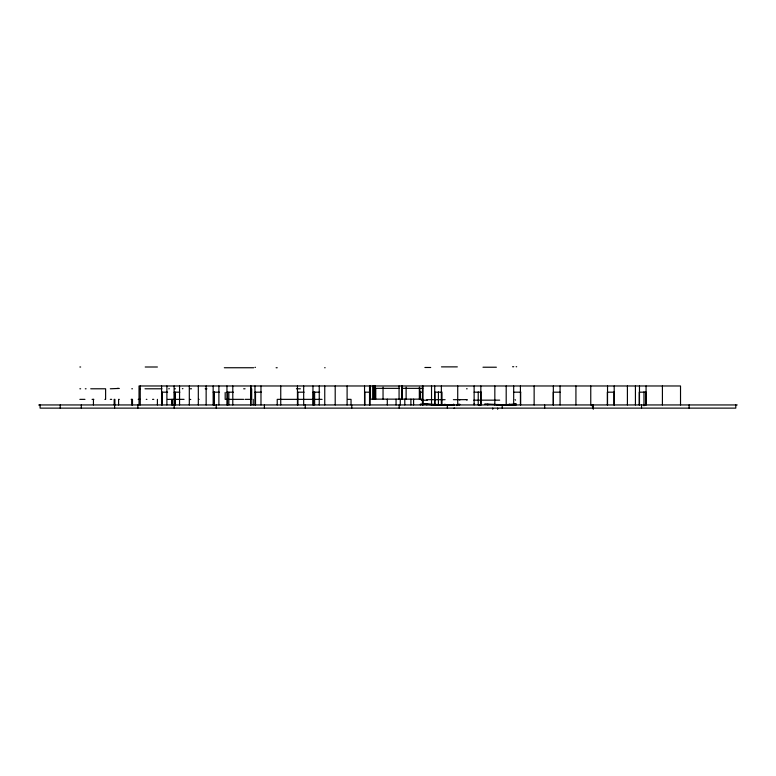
<?xml version="1.0" encoding="UTF-8"?>
<svg xmlns="http://www.w3.org/2000/svg" width="776" height="776" viewBox="0 0 776 776"><rect width="100%" height="100%" fill="white"/><g stroke="black" fill="none" stroke-linecap="round" stroke-linejoin="round"><path stroke-width="1.16" d="M453.97 408.215L454.571 408.127M508.949 404.946L516.273 404.228L496.533 404.946M508.222 404.946L516.273 404.228L497.28 404.946M441.457 366.873L457.326 366.873M512.567 366.738L513.741 366.738M516.137 366.738L516.661 366.738M79.86 367L80.646 367M145.219 367L157.402 367M254.955 367.339L255.498 367.339M482.982 367.223L496.378 367.223M424.889 367.485L430.709 367.485M224.322 367.746L253.655 367.746M276.11 367.746L277.226 367.746M324.63 367.746L325.154 367.746M399.378 388.349L375.4 388.349L375.4 385.973M402.084 388.349L422.745 388.349M117.205 388.446L119.281 388.446M182.36 388.679L182.952 388.679M79.86 388.786L80.646 388.786M85.292 388.786L86.078 388.786M90.734 388.786L105.614 388.786L105.614 399.359L104.876 399.359M110.308 388.786L118.592 388.446M131.774 388.786L132.492 388.786M139.573 388.786L140.233 388.786M145.015 388.786L161.961 388.786M168.722 388.786L169.372 388.737M174.823 388.786L175.424 388.786M190.275 388.786L191.517 388.786M205.213 388.795L206.93 388.795M243.664 388.786L245.061 388.786M296.432 388.786L300.37 388.786M466.512 388.786L467.181 388.786M161.573 392.181L167.635 392.181M174.096 392.181L179.838 392.181M213.157 392.181L219.521 392.181M226.951 392.181L233.382 392.181M254.965 392.181L261.502 392.181M297.45 392.181L304.134 392.181M312.951 392.181L319.683 392.181M364.545 392.181L370.268 392.181M419.874 392.181L422.348 392.181M434.715 392.181L441.544 392.181L441.544 404.946M474.126 392.181L480.945 392.181M513.644 392.181L520.667 392.181M560.068 392.181L553.278 392.181L553.278 404.946M614.194 392.181L607.365 392.181L607.365 404.946M646.068 392.181L639.24 392.181L639.24 404.946M370.045 399.145L422.668 399.145L422.668 404.946M79.86 399.359L84.972 399.359M92.063 399.359L93.867 399.359M110.308 399.359L111.695 399.359M119.281 399.359L118.592 399.359L118.592 404.946M131.144 399.359L132.492 399.359L132.492 404.946M138.196 399.359L140.233 399.359M146.257 399.359L146.916 399.359M152.532 399.359L153.813 399.359M167.412 399.368L168.072 399.368M168.722 399.368L175.424 399.359M176.016 399.359L184.058 399.359M198.569 399.359L199.131 399.359M231.811 399.359L225.176 399.359L225.176 392.423M233.343 399.359L243.664 399.359M245.061 399.359L251.686 399.359L251.686 388.786M322.098 399.359L277.226 399.359L277.226 404.946M347.755 399.359L351.043 399.359L351.043 404.946M189.664 399.465L190.799 399.465M445.114 399.688L426.849 399.688L426.849 400.222M453.368 399.688L467.133 399.63M515.089 399.63L515.565 400.154M467.065 400.164L466.395 399.63M473.777 400.164L499.686 400.154M421.232 400.222L427.12 400.222M421.863 404.121L420.359 404.121L420.359 404.946M444.9 404.121L445.114 404.946M459.77 404.121L459.693 404.946M473.777 404.121L474.689 404.121M515.565 404.121L515.468 404.946M737.2 404.946L38.8 404.946L40.09 405.596M509.531 404.121L509.764 404.946M516.224 404.946L484.602 404.228L509.192 404.946M454.678 404.946L424.016 404.228L438.779 404.946M439.943 404.946L424.016 404.228L453.582 404.946L453.659 404.121L453.368 404.946M592.01 404.946L593.3 409.262M735.793 404.946L735.793 408.127L40.09 408.127L40.09 404.946M689.127 404.946L689.127 408.127M680.523 404.946L680.523 385.973L139.03 385.973L139.03 404.946M662.413 385.973L662.413 404.946M646.068 385.973L646.068 404.946M645.836 392.181L645.836 404.946M643.983 391.802L643.983 405.8M641.539 404.946L641.539 408.127M639.472 385.973L639.472 404.946M635.428 385.973L635.428 404.946M627.406 385.973L627.406 404.946M614.194 385.973L614.194 404.946M614.029 392.181L614.029 404.946M607.53 385.973L607.53 404.946M593.3 404.946L593.3 408.127M590.759 385.973L590.759 404.946M575.928 385.973L575.928 404.946M560.068 385.973L560.068 404.946M553.337 385.973L553.337 404.946M544.674 404.946L544.674 408.127M534.14 385.973L534.14 404.946M520.667 391.899L520.667 404.946M520.415 385.973L520.415 404.946M513.683 385.973L513.683 404.946M506.195 385.973L506.195 404.946M502.227 404.946L502.227 408.127M497.658 408.127L497.658 409.262M494.836 385.973L494.836 404.946M492.741 408.127L492.741 409.262M487.823 404.121L487.823 404.946M480.926 391.899L480.945 404.946M480.848 385.973L480.848 404.946M479.277 404.946L479.277 405.596M478.229 391.899L478.229 404.946M474.126 385.973L474.126 404.946M459.77 399.63L459.77 400.164M458.791 404.121L458.791 404.946M457.724 385.973L457.724 404.946M456.831 404.946L456.831 405.596M447.345 404.946L447.345 408.127M441.864 391.899L441.864 404.946M441.369 385.973L441.369 404.946M438.411 391.899L438.411 404.946M434.89 392.181L434.89 404.946M434.715 385.973L434.715 404.946M431.534 385.973L431.534 404.946M426.849 404.121L426.849 404.946M423.007 385.973L423.007 404.946M422.483 385.973L422.416 404.946M421.863 399.688L421.863 400.222M420.165 392.181L420.165 399.136M419.874 388.039L419.874 399.136M419.331 387.156L419.331 399.019M413.598 399.145L413.598 404.946M410.902 399.145L410.902 404.946M406.12 387.156L406.12 399.019M404.8 399.145L404.8 404.946M402.385 388.349L402.385 399.019M402.084 385.973L402.084 399.145M401.958 385.973L401.958 399.145M400.27 399.145L400.27 404.946M399.194 404.946L399.194 408.127M399.068 385.973L399.068 399.145M396.051 399.145L396.051 404.946M387.292 399.145L387.292 404.946M383.043 387.156L383.043 399.019M375.759 388.349L375.759 399.019M375.235 385.973L375.235 399.145M374.148 385.973L374.148 399.145M373.207 385.973L373.207 399.145M373.052 385.973L373.052 399.145M370.462 385.973L370.462 399.145M370.045 385.973L370.045 404.946M369.531 385.973L369.531 404.946M364.875 392.181L364.875 404.946M364.545 385.973L364.545 404.946M351.751 404.946L351.751 408.127M347.105 385.973L347.105 404.946M335.203 385.973L335.203 404.946M324.756 385.973L324.756 404.946M319.246 385.973L319.246 404.946M314.62 391.899L314.62 404.946M313.378 392.181L313.378 404.946M312.951 385.973L312.951 404.946M305.269 404.946L305.269 408.127M303.678 385.973L303.678 404.946M297.906 392.181L297.906 404.946M297.45 385.973L297.45 404.946M280.747 385.973L280.747 404.946M264.403 404.946L264.403 408.127M260.978 385.973L260.978 404.946M255.517 392.181L255.517 404.946M254.965 385.973L254.965 404.946M253.219 399.359L253.219 404.946M251.046 385.973L251.046 404.946M250.58 385.973L250.58 404.946M232.79 385.973L232.79 404.946M228.852 392.181L228.852 404.946M227.552 392.181L227.552 404.946M226.951 385.973L226.951 404.946M218.89 385.973L218.89 404.946M216.242 404.946L216.242 408.127M214.215 391.899L214.215 404.946M214.069 404.946L214.069 392.928L213.633 404.946M213.778 391.899L213.788 404.946M213.157 385.973L213.157 404.946M206.144 385.973L206.144 404.946M198.316 385.973L198.316 404.946M189.305 385.973L189.305 404.946M179.547 385.973L179.547 404.946M175.201 392.181L175.201 404.946M174.823 392.181L174.823 404.946M174.474 392.181L174.474 404.946M174.096 385.973L174.202 408.127M172.417 399.368L172.417 404.946M171.758 399.368L171.758 404.946M166.898 385.973L166.898 404.946M162.31 392.181L162.31 404.946M161.573 385.973L161.573 404.946M157.402 399.359L157.402 404.946M140.243 385.973L140.243 404.946M137.856 404.946L137.856 408.127M131.765 399.359L131.765 404.946M114.906 404.946L114.906 399.359L114.179 399.359L114.179 404.946M114.606 404.946L114.606 408.127M93.44 399.359L93.44 404.946M81.305 404.946L81.305 408.127M60.227 404.946L60.227 408.127"/></g></svg>
